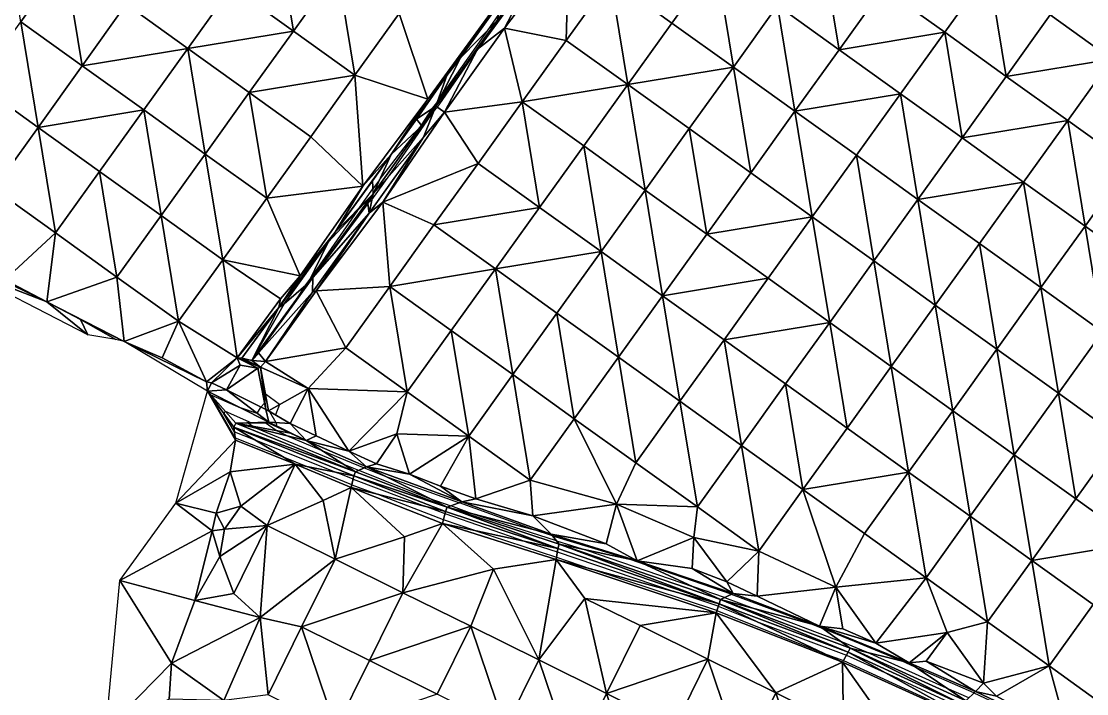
# Model space of a CAD drawing. Extents: x 452550 to 453808, y 451368 to 453069.
# Drawn here: x 452937.3 to 453078.1, y 452437.3 to 452526.1 of the extents above; entities that cross this region are included whole.
import ezdxf

# ---------------------------------------------------------------- set-up
doc = ezdxf.new("R2010")
doc.units = 0
doc.header["$LTSCALE"] = 0.35
doc.header["$MEASUREMENT"] = 0
doc.linetypes.add('DASHED', pattern=[5442.857143, 3628.571429, -1814.285714])
doc.layers.add('Default', color=42, linetype='Continuous', lineweight=25)
doc.layers.add('FPS_Contours-Minor', color=40, linetype='DASHED', lineweight=25)

msp = doc.modelspace()

# ---------------------------------------------------------------- linework, layer by layer
at = {"layer": 'Default', "color": 8, "linetype": 'Continuous', "lineweight": 25}
for points in [[(452943.08, 452534.19, 14.15), (452937.25, 452526.07, 14.18), (452934.95, 452540.02, 14.21)], [(452973.28, 452524.84, 14.12), (452965.16, 452530.67, 14.14), (452970.98, 452538.79, 14.18)], [(452979.11, 452532.96, 14.17), (452973.28, 452524.84, 14.12), (452970.98, 452538.79, 14.18)], [(453004.94, 452532.47, 13.99), (453009.64, 452536.46, 14.15), (453001.14, 452525.23, 14.14)], [(453009.64, 452536.46, 14.15), (453009.32, 452523.61, 14.16), (453001.14, 452525.23, 14.14)], [(453009.64, 452536.46, 14.15), (453015.15, 452531.73, 14.15), (453009.32, 452523.61, 14.16)], [(453045.35, 452522.37, 14.16), (453037.23, 452528.2, 14.11), (453043.05, 452536.33, 14.07)], [(453051.18, 452530.5, 14.12), (453045.35, 452522.37, 14.16), (453043.05, 452536.33, 14.07)], [(452945.37, 452520.24, 14.2), (452937.25, 452526.07, 14.18), (452943.08, 452534.19, 14.15)], [(452951.2, 452528.37, 14.14), (452945.37, 452520.24, 14.2), (452943.08, 452534.19, 14.15)], [(452981.41, 452519.01, 14.08), (452973.28, 452524.84, 14.12), (452979.11, 452532.96, 14.17)], [(452987.24, 452527.14, 14.13), (452981.41, 452519.01, 14.08), (452979.11, 452532.96, 14.17)], [(453023.27, 452525.9, 14.13), (453015.15, 452531.73, 14.15), (453029.1, 452534.03, 14.11)], [(453031.4, 452520.08, 14.13), (453023.27, 452525.9, 14.13), (453029.1, 452534.03, 14.11)], [(453037.23, 452528.2, 14.11), (453031.4, 452520.08, 14.13), (453029.1, 452534.03, 14.11)], [(453001.14, 452525.23, 14.14), (452997.58, 452522.45, 13.99), (453004.94, 452532.47, 13.99)], [(452997.58, 452522.45, 13.99), (453000.15, 452526.18, 13.94), (453004.94, 452532.47, 13.99)], [(453017.44, 452517.78, 14.16), (453009.32, 452523.61, 14.16), (453015.15, 452531.73, 14.15)], [(453023.27, 452525.9, 14.13), (453017.44, 452517.78, 14.16), (453015.15, 452531.73, 14.15)], [(453059.31, 452524.67, 14.07), (453051.18, 452530.5, 14.12), (453065.13, 452532.8, 14.05)], [(453067.43, 452518.85, 14.06), (453059.31, 452524.67, 14.07), (453065.13, 452532.8, 14.05)], [(453073.26, 452526.97, 14.03), (453067.43, 452518.85, 14.06), (453065.13, 452532.8, 14.05)], [(452959.33, 452522.54, 14.18), (452951.2, 452528.37, 14.14), (452965.16, 452530.67, 14.14)], [(452973.28, 452524.84, 14.12), (452959.33, 452522.54, 14.18), (452965.16, 452530.67, 14.14)], [(453059.31, 452524.67, 14.07), (453045.35, 452522.37, 14.16), (453051.18, 452530.5, 14.12)], [(453001.02, 452529.33, 14.16), (452995.36, 452521.31, 14.16), (452993.56, 452518.95, 14.24)], [(452999.33, 452527.2, 14.16), (453001.02, 452529.33, 14.16), (452993.56, 452518.95, 14.24)], [(453001.02, 452529.33, 14.16), (453000.15, 452526.18, 13.94), (452995.36, 452521.31, 14.16)], [(453081.39, 452521.14, 13.99), (453073.26, 452526.97, 14.03), (453087.21, 452529.27, 14.01)], [(452959.33, 452522.54, 14.18), (452945.37, 452520.24, 14.2), (452951.2, 452528.37, 14.14)], [(453039.52, 452514.25, 14.19), (453031.4, 452520.08, 14.13), (453037.23, 452528.2, 14.11)], [(453045.35, 452522.37, 14.16), (453039.52, 452514.25, 14.19), (453037.23, 452528.2, 14.11)], [(452939.55, 452512.11, 14.22), (452931.42, 452517.94, 14.18), (452937.25, 452526.07, 14.18)], [(452945.37, 452520.24, 14.2), (452939.55, 452512.11, 14.22), (452937.25, 452526.07, 14.18)], [(452981.41, 452519.01, 14.08), (452987.24, 452527.14, 14.13), (452991.02, 452515.85, 14.19)], [(452991.02, 452515.85, 14.19), (452987.24, 452527.14, 14.13), (452999.33, 452527.2, 14.16)], [(452993.56, 452518.95, 14.24), (452991.02, 452515.85, 14.19), (452999.33, 452527.2, 14.16)], [(452995.36, 452521.31, 14.16), (453000.15, 452526.18, 13.94), (452992.11, 452514.92, 13.96)], [(453000.15, 452526.18, 13.94), (452997.58, 452522.45, 13.99), (452992.11, 452514.92, 13.96)], [(453081.39, 452521.14, 13.99), (453067.43, 452518.85, 14.06), (453073.26, 452526.97, 14.03)], [(452967.45, 452516.71, 14.14), (452959.33, 452522.54, 14.18), (452973.28, 452524.84, 14.12)], [(452981.41, 452519.01, 14.08), (452967.45, 452516.71, 14.14), (452973.28, 452524.84, 14.12)], [(452997.58, 452522.45, 13.99), (453001.14, 452525.23, 14.14), (452993.23, 452514.1, 14.19)], [(453001.14, 452525.23, 14.14), (453003.49, 452515.48, 14.18), (452993.23, 452514.1, 14.19)], [(453009.32, 452523.61, 14.16), (453003.49, 452515.48, 14.18), (453001.14, 452525.23, 14.14)], [(453031.4, 452520.08, 14.13), (453017.44, 452517.78, 14.16), (453023.27, 452525.9, 14.13)], [(453053.48, 452516.55, 14.11), (453045.35, 452522.37, 14.16), (453059.31, 452524.67, 14.07)], [(453061.6, 452510.72, 14.1), (453053.48, 452516.55, 14.11), (453059.31, 452524.67, 14.07)], [(453067.43, 452518.85, 14.06), (453061.6, 452510.72, 14.1), (453059.31, 452524.67, 14.07)], [(453017.44, 452517.78, 14.16), (453003.49, 452515.48, 14.18), (453009.32, 452523.61, 14.16)], [(452953.5, 452514.41, 14.22), (452945.37, 452520.24, 14.2), (452959.33, 452522.54, 14.18)], [(452961.63, 452508.58, 14.18), (452953.5, 452514.41, 14.22), (452959.33, 452522.54, 14.18)], [(452967.45, 452516.71, 14.14), (452961.63, 452508.58, 14.18), (452959.33, 452522.54, 14.18)], [(452997.58, 452522.45, 13.99), (452993.23, 452514.1, 14.19), (452992.11, 452514.92, 13.96)], [(453053.48, 452516.55, 14.11), (453039.52, 452514.25, 14.19), (453045.35, 452522.37, 14.16)], [(452992.11, 452514.92, 13.96), (452993.56, 452518.95, 14.24), (452995.36, 452521.31, 14.16)], [(453075.56, 452513.02, 14.02), (453067.43, 452518.85, 14.06), (453081.39, 452521.14, 13.99)], [(453083.68, 452507.19, 14.07), (453075.56, 452513.02, 14.02), (453081.39, 452521.14, 13.99)], [(452953.5, 452514.41, 14.22), (452939.55, 452512.11, 14.22), (452945.37, 452520.24, 14.2)], [(452975.58, 452510.88, 14.12), (452967.45, 452516.71, 14.14), (452981.41, 452519.01, 14.08)], [(452982.45, 452504.35, 14.19), (452975.58, 452510.88, 14.12), (452981.41, 452519.01, 14.08)], [(452982.45, 452504.35, 14.19), (452981.41, 452519.01, 14.08), (452991.02, 452515.85, 14.19)], [(452993.56, 452518.95, 14.24), (452989.54, 452513.18, 14.14), (452986.19, 452508.51, 14.19)], [(452991.02, 452515.85, 14.19), (452993.56, 452518.95, 14.24), (452986.19, 452508.51, 14.19)], [(452993.56, 452518.95, 14.24), (452992.11, 452514.92, 13.96), (452989.54, 452513.18, 14.14)], [(453025.57, 452511.95, 14.15), (453017.44, 452517.78, 14.16), (453031.4, 452520.08, 14.13)], [(453033.7, 452506.12, 14.19), (453025.57, 452511.95, 14.15), (453031.4, 452520.08, 14.13)], [(453039.52, 452514.25, 14.19), (453033.7, 452506.12, 14.19), (453031.4, 452520.08, 14.13)], [(452939.55, 452512.11, 14.22), (452933.72, 452503.99, 14.23), (452931.42, 452517.94, 14.18)], [(453011.62, 452509.65, 14.17), (453003.49, 452515.48, 14.18), (453017.44, 452517.78, 14.16)], [(453019.74, 452503.82, 14.18), (453011.62, 452509.65, 14.17), (453017.44, 452517.78, 14.16)], [(453025.57, 452511.95, 14.15), (453019.74, 452503.82, 14.18), (453017.44, 452517.78, 14.16)], [(453075.56, 452513.02, 14.02), (453061.6, 452510.72, 14.1), (453067.43, 452518.85, 14.06)], [(452969.75, 452502.76, 14.17), (452961.63, 452508.58, 14.18), (452967.45, 452516.71, 14.14)], [(452975.58, 452510.88, 14.12), (452969.75, 452502.76, 14.17), (452967.45, 452516.71, 14.14)], [(453047.65, 452508.42, 14.13), (453039.52, 452514.25, 14.19), (453053.48, 452516.55, 14.11)], [(453055.78, 452502.59, 14.12), (453047.65, 452508.42, 14.13), (453053.48, 452516.55, 14.11)], [(453061.6, 452510.72, 14.1), (453055.78, 452502.59, 14.12), (453053.48, 452516.55, 14.11)], [(452986.19, 452508.51, 14.19), (452982.45, 452504.35, 14.19), (452991.02, 452515.85, 14.19)], [(452990.23, 452512.32, 13.99), (452992.11, 452514.92, 13.96), (452983.81, 452503.34, 13.89)], [(452992.11, 452514.92, 13.96), (452990.46, 452510.83, 14.21), (452983.81, 452503.34, 13.89)], [(452989.54, 452513.18, 14.14), (452992.11, 452514.92, 13.96), (452990.23, 452512.32, 13.99)], [(452992.11, 452514.92, 13.96), (452993.23, 452514.1, 14.19), (452990.46, 452510.83, 14.21)], [(453003.49, 452515.48, 14.18), (452997.66, 452507.35, 14.2), (452993.23, 452514.1, 14.19)], [(453005.79, 452501.53, 14.18), (452997.66, 452507.35, 14.2), (453003.49, 452515.48, 14.18)], [(453011.62, 452509.65, 14.17), (453005.79, 452501.53, 14.18), (453003.49, 452515.48, 14.18)], [(452947.67, 452506.29, 14.21), (452939.55, 452512.11, 14.22), (452953.5, 452514.41, 14.22)], [(452955.8, 452500.46, 14.17), (452947.67, 452506.29, 14.21), (452953.5, 452514.41, 14.22)], [(452961.63, 452508.58, 14.18), (452955.8, 452500.46, 14.17), (452953.5, 452514.41, 14.22)], [(452993.23, 452514.1, 14.19), (452997.66, 452507.35, 14.2), (452985.07, 452502.24, 14.2)], [(452990.46, 452510.83, 14.21), (452993.23, 452514.1, 14.19), (452985.07, 452502.24, 14.2)], [(453041.82, 452500.29, 14.15), (453033.7, 452506.12, 14.19), (453039.52, 452514.25, 14.19)], [(453047.65, 452508.42, 14.13), (453041.82, 452500.29, 14.15), (453039.52, 452514.25, 14.19)], [(452941.84, 452498.16, 14.2), (452933.72, 452503.99, 14.23), (452939.55, 452512.11, 14.22)], [(452947.67, 452506.29, 14.21), (452941.84, 452498.16, 14.2), (452939.55, 452512.11, 14.22)], [(452983.81, 452503.34, 13.89), (452986.19, 452508.51, 14.19), (452990.23, 452512.32, 13.99)], [(452986.19, 452508.51, 14.19), (452989.54, 452513.18, 14.14), (452990.23, 452512.32, 13.99)], [(453027.87, 452498, 14.2), (453019.74, 452503.82, 14.18), (453025.57, 452511.95, 14.15)], [(453033.7, 452506.12, 14.19), (453027.87, 452498, 14.2), (453025.57, 452511.95, 14.15)], [(453069.73, 452504.89, 14.07), (453061.6, 452510.72, 14.1), (453075.56, 452513.02, 14.02)], [(453077.86, 452499.06, 14.11), (453069.73, 452504.89, 14.07), (453075.56, 452513.02, 14.02)], [(453083.68, 452507.19, 14.07), (453077.86, 452499.06, 14.11), (453075.56, 452513.02, 14.02)], [(452969.75, 452502.76, 14.17), (452975.58, 452510.88, 14.12), (452982.45, 452504.35, 14.19)], [(452983.28, 452500.77, 14.23), (452983.81, 452503.34, 13.89), (452990.46, 452510.83, 14.21)], [(452985.07, 452502.24, 14.2), (452983.28, 452500.77, 14.23), (452990.46, 452510.83, 14.21)], [(453069.73, 452504.89, 14.07), (453055.78, 452502.59, 14.12), (453061.6, 452510.72, 14.1)], [(453013.91, 452495.7, 14.15), (453005.79, 452501.53, 14.18), (453011.62, 452509.65, 14.17)], [(453019.74, 452503.82, 14.18), (453013.91, 452495.7, 14.15), (453011.62, 452509.65, 14.17)], [(452963.93, 452494.63, 14.19), (452955.8, 452500.46, 14.17), (452961.63, 452508.58, 14.18)], [(452969.75, 452502.76, 14.17), (452963.93, 452494.63, 14.19), (452961.63, 452508.58, 14.18)], [(452986.19, 452508.51, 14.19), (452983.71, 452505.06, 14.17), (452978.8, 452498.28, 14.2)], [(452982.45, 452504.35, 14.19), (452986.19, 452508.51, 14.19), (452978.8, 452498.28, 14.2)], [(452983.81, 452503.34, 13.89), (452983.71, 452505.06, 14.17), (452986.19, 452508.51, 14.19)], [(453049.95, 452494.47, 14.13), (453041.82, 452500.29, 14.15), (453047.65, 452508.42, 14.13)], [(453055.78, 452502.59, 14.12), (453049.95, 452494.47, 14.13), (453047.65, 452508.42, 14.13)], [(452949.97, 452492.33, 14.19), (452941.84, 452498.16, 14.2), (452947.67, 452506.29, 14.21)], [(452955.8, 452500.46, 14.17), (452949.97, 452492.33, 14.19), (452947.67, 452506.29, 14.21)], [(452997.66, 452507.35, 14.2), (452991.83, 452499.23, 14.19), (452985.07, 452502.24, 14.2)], [(453005.79, 452501.53, 14.18), (452991.83, 452499.23, 14.19), (452997.66, 452507.35, 14.2)], [(453085.98, 452493.24, 14.1), (453077.86, 452499.06, 14.11), (453083.68, 452507.19, 14.07)], [(452983.71, 452505.06, 14.17), (452983.81, 452503.34, 13.89), (452978.8, 452498.28, 14.2)], [(453041.82, 452500.29, 14.15), (453027.87, 452498, 14.2), (453033.7, 452506.12, 14.19)], [(453063.9, 452496.76, 14.08), (453055.78, 452502.59, 14.12), (453069.73, 452504.89, 14.07)], [(453072.03, 452490.94, 14.09), (453063.9, 452496.76, 14.08), (453069.73, 452504.89, 14.07)], [(453077.86, 452499.06, 14.11), (453072.03, 452490.94, 14.09), (453069.73, 452504.89, 14.07)], [(452933.72, 452503.99, 14.23), (452941.84, 452498.16, 14.2), (452935.17, 452491.97, 14.29)], [(452974.16, 452492.5, 14.16), (452969.75, 452502.76, 14.17), (452982.45, 452504.35, 14.19)], [(452978.8, 452498.28, 14.2), (452974.16, 452492.5, 14.16), (452982.45, 452504.35, 14.19)], [(453022.04, 452489.87, 14.18), (453013.91, 452495.7, 14.15), (453019.74, 452503.82, 14.18)], [(453027.87, 452498, 14.2), (453022.04, 452489.87, 14.18), (453019.74, 452503.82, 14.18)], [(452963.93, 452494.63, 14.19), (452969.75, 452502.76, 14.17), (452974.16, 452492.5, 14.16)], [(452983.81, 452503.34, 13.89), (452975.84, 452492.26, 14.01), (452975.22, 452491.53, 13.97)], [(452977.88, 452496.93, 14.2), (452983.81, 452503.34, 13.89), (452975.22, 452491.53, 13.97)], [(452983.81, 452503.34, 13.89), (452983.09, 452502.07, 14.01), (452975.84, 452492.26, 14.01)], [(452983.09, 452502.07, 14.01), (452983.28, 452500.77, 14.23), (452975.84, 452492.26, 14.01)], [(452983.28, 452500.77, 14.23), (452985.07, 452502.24, 14.2), (452976.3, 452490.51, 14.18)], [(452985.07, 452502.24, 14.2), (452986.01, 452491.1, 14.15), (452976.3, 452490.51, 14.18)], [(452977.88, 452496.93, 14.2), (452978.8, 452498.28, 14.2), (452983.81, 452503.34, 13.89)], [(452983.28, 452500.77, 14.23), (452983.09, 452502.07, 14.01), (452983.81, 452503.34, 13.89)], [(452985.07, 452502.24, 14.2), (452991.83, 452499.23, 14.19), (452986.01, 452491.1, 14.15)], [(453058.07, 452488.64, 14.1), (453049.95, 452494.47, 14.13), (453055.78, 452502.59, 14.12)], [(453063.9, 452496.76, 14.08), (453058.07, 452488.64, 14.1), (453055.78, 452502.59, 14.12)], [(452975.78, 452490.32, 14.24), (452975.84, 452492.26, 14.01), (452983.28, 452500.77, 14.23)], [(452976.3, 452490.51, 14.18), (452975.78, 452490.32, 14.24), (452983.28, 452500.77, 14.23)], [(452999.96, 452493.4, 14.19), (452991.83, 452499.23, 14.19), (453005.79, 452501.53, 14.18)], [(453013.91, 452495.7, 14.15), (452999.96, 452493.4, 14.19), (453005.79, 452501.53, 14.18)], [(452958.1, 452486.5, 14.22), (452949.97, 452492.33, 14.19), (452955.8, 452500.46, 14.17)], [(452963.93, 452494.63, 14.19), (452958.1, 452486.5, 14.22), (452955.8, 452500.46, 14.17)], [(452999.96, 452493.4, 14.19), (452986.01, 452491.1, 14.15), (452991.83, 452499.23, 14.19)], [(453035.99, 452492.17, 14.16), (453027.87, 452498, 14.2), (453041.82, 452500.29, 14.15)], [(453044.12, 452486.34, 14.13), (453035.99, 452492.17, 14.16), (453041.82, 452500.29, 14.15)], [(453049.95, 452494.47, 14.13), (453044.12, 452486.34, 14.13), (453041.82, 452500.29, 14.15)], [(452941.84, 452498.16, 14.2), (452940.72, 452489.04, 14.32), (452935.17, 452491.97, 14.29)], [(452941.84, 452498.16, 14.2), (452949.97, 452492.33, 14.19), (452940.72, 452489.04, 14.32)], [(452974.16, 452492.5, 14.16), (452978.8, 452498.28, 14.2), (452971.33, 452488.31, 14.22)], [(452978.8, 452498.28, 14.2), (452977.88, 452496.93, 14.2), (452971.33, 452488.31, 14.22)], [(453035.99, 452492.17, 14.16), (453022.04, 452489.87, 14.18), (453027.87, 452498, 14.2)], [(453080.15, 452485.11, 14.12), (453072.03, 452490.94, 14.09), (453077.86, 452499.06, 14.11)], [(453085.98, 452493.24, 14.1), (453080.15, 452485.11, 14.12), (453077.86, 452499.06, 14.11)], [(452977.88, 452496.93, 14.2), (452972.05, 452488.8, 14.18), (452971.33, 452488.31, 14.22)], [(452977.88, 452496.93, 14.2), (452975.22, 452491.53, 13.97), (452972.05, 452488.8, 14.18)], [(453066.2, 452482.81, 14.1), (453058.07, 452488.64, 14.1), (453063.9, 452496.76, 14.08)], [(453072.03, 452490.94, 14.09), (453066.2, 452482.81, 14.1), (453063.9, 452496.76, 14.08)], [(453008.09, 452487.57, 14.13), (452999.96, 452493.4, 14.19), (453013.91, 452495.7, 14.15)], [(453016.21, 452481.74, 14.12), (453008.09, 452487.57, 14.13), (453013.91, 452495.7, 14.15)], [(453022.04, 452489.87, 14.18), (453016.21, 452481.74, 14.12), (453013.91, 452495.7, 14.15)], [(452928.49, 452493.77, 14.12), (452930.39, 452494.03, 14.29), (452940.72, 452489.04, 14.32)], [(452940.72, 452489.04, 14.32), (452946.12, 452484.7, 14.37), (452928.49, 452493.77, 14.12)], [(452935.17, 452491.97, 14.29), (452940.72, 452489.04, 14.32), (452930.39, 452494.03, 14.29)], [(452958.1, 452486.5, 14.22), (452963.93, 452494.63, 14.19), (452965.86, 452481.64, 14.25)], [(452963.93, 452494.63, 14.19), (452974.16, 452492.5, 14.16), (452971.59, 452489.44, 14.19)], [(452965.86, 452481.64, 14.25), (452963.93, 452494.63, 14.19), (452971.59, 452489.44, 14.19)], [(453052.25, 452480.51, 14.12), (453044.12, 452486.34, 14.13), (453049.95, 452494.47, 14.13)], [(453058.07, 452488.64, 14.1), (453052.25, 452480.51, 14.12), (453049.95, 452494.47, 14.13)], [(452949.97, 452492.33, 14.19), (452950.92, 452483.84, 14.26), (452940.72, 452489.04, 14.32)], [(452949.97, 452492.33, 14.19), (452958.1, 452486.5, 14.22), (452950.92, 452483.84, 14.26)], [(452968.66, 452482.33, 14.11), (452975.22, 452491.53, 13.97), (452975.84, 452492.26, 14.01)], [(452975.78, 452490.32, 14.24), (452968.66, 452482.33, 14.11), (452975.84, 452492.26, 14.01)], [(452971.33, 452488.31, 14.22), (452971.59, 452489.44, 14.19), (452974.16, 452492.5, 14.16)], [(452994.13, 452485.27, 14.19), (452986.01, 452491.1, 14.15), (452999.96, 452493.4, 14.19)], [(453002.26, 452479.45, 14.16), (452994.13, 452485.27, 14.19), (452999.96, 452493.4, 14.19)], [(453008.09, 452487.57, 14.13), (453002.26, 452479.45, 14.16), (452999.96, 452493.4, 14.19)], [(453030.17, 452484.04, 14.12), (453022.04, 452489.87, 14.18), (453035.99, 452492.17, 14.16)], [(453044.12, 452486.34, 14.13), (453030.17, 452484.04, 14.12), (453035.99, 452492.17, 14.16)], [(452975.22, 452491.53, 13.97), (452968.66, 452482.33, 14.11), (452967.79, 452481.3, 14.1)], [(452972.05, 452488.8, 14.18), (452975.22, 452491.53, 13.97), (452967.79, 452481.3, 14.1)], [(452986.01, 452491.1, 14.15), (452980.18, 452482.97, 14.16), (452976.3, 452490.51, 14.18)], [(452988.3, 452477.15, 14.17), (452980.18, 452482.97, 14.16), (452986.01, 452491.1, 14.15)], [(452994.13, 452485.27, 14.19), (452988.3, 452477.15, 14.17), (452986.01, 452491.1, 14.15)], [(453074.33, 452476.98, 14.12), (453066.2, 452482.81, 14.1), (453072.03, 452490.94, 14.09)], [(453080.15, 452485.11, 14.12), (453074.33, 452476.98, 14.12), (453072.03, 452490.94, 14.09)], [(452971.33, 452488.31, 14.22), (452965.86, 452481.64, 14.25), (452971.59, 452489.44, 14.19)], [(452975.78, 452490.32, 14.24), (452969.6, 452481.18, 14.17), (452968.66, 452482.33, 14.11)], [(452975.78, 452490.32, 14.24), (452976.3, 452490.51, 14.18), (452969.6, 452481.18, 14.17)], [(452976.3, 452490.51, 14.18), (452980.18, 452482.97, 14.16), (452969.6, 452481.18, 14.17)], [(453024.34, 452475.92, 14.11), (453016.21, 452481.74, 14.12), (453022.04, 452489.87, 14.18)], [(453030.17, 452484.04, 14.12), (453024.34, 452475.92, 14.11), (453022.04, 452489.87, 14.18)], [(452946.12, 452484.7, 14.37), (452940.72, 452489.04, 14.32), (452945.17, 452486.72, 14.32)], [(452950.92, 452483.84, 14.26), (452945.17, 452486.72, 14.32), (452940.72, 452489.04, 14.32)], [(452966.45, 452481.61, 14.28), (452965.86, 452481.64, 14.25), (452971.33, 452488.31, 14.22)], [(452967.79, 452481.3, 14.1), (452966.45, 452481.61, 14.28), (452971.33, 452488.31, 14.22)], [(452967.79, 452481.3, 14.1), (452971.33, 452488.31, 14.22), (452972.05, 452488.8, 14.18)], [(453060.37, 452474.68, 14.16), (453052.25, 452480.51, 14.12), (453058.07, 452488.64, 14.1)], [(453066.2, 452482.81, 14.1), (453060.37, 452474.68, 14.16), (453058.07, 452488.64, 14.1)], [(452946.12, 452484.7, 14.37), (452945.17, 452486.72, 14.32), (452949.81, 452484.08, 14.31)], [(452950.92, 452483.84, 14.26), (452949.81, 452484.08, 14.31), (452945.17, 452486.72, 14.32)], [(453010.38, 452473.62, 14.09), (453002.26, 452479.45, 14.16), (453008.09, 452487.57, 14.13)], [(453016.21, 452481.74, 14.12), (453010.38, 452473.62, 14.09), (453008.09, 452487.57, 14.13)], [(452950.92, 452483.84, 14.26), (452958.1, 452486.5, 14.22), (452955.94, 452481.66, 14.3)], [(452958.1, 452486.5, 14.22), (452961.81, 452478.49, 14.3), (452955.94, 452481.66, 14.3)], [(452958.1, 452486.5, 14.22), (452965.86, 452481.64, 14.25), (452961.81, 452478.49, 14.3)], [(452996.43, 452471.32, 14.16), (452988.3, 452477.15, 14.17), (452994.13, 452485.27, 14.19)], [(453002.26, 452479.45, 14.16), (452996.43, 452471.32, 14.16), (452994.13, 452485.27, 14.19)], [(453038.29, 452478.21, 14.13), (453030.17, 452484.04, 14.12), (453044.12, 452486.34, 14.13)], [(453046.42, 452472.39, 14.13), (453038.29, 452478.21, 14.13), (453044.12, 452486.34, 14.13)], [(453052.25, 452480.51, 14.12), (453046.42, 452472.39, 14.13), (453044.12, 452486.34, 14.13)], [(453082.45, 452471.15, 14.08), (453074.33, 452476.98, 14.12), (453080.15, 452485.11, 14.12)], [(452961.81, 452478.49, 14.3), (452961.92, 452477.26, 14.11), (452950.92, 452483.84, 14.26)], [(452955.94, 452481.66, 14.3), (452961.81, 452478.49, 14.3), (452950.92, 452483.84, 14.26)], [(453032.46, 452470.09, 14.12), (453024.34, 452475.92, 14.11), (453030.17, 452484.04, 14.12)], [(453038.29, 452478.21, 14.13), (453032.46, 452470.09, 14.12), (453030.17, 452484.04, 14.12)], [(452969.6, 452481.18, 14.17), (452967.79, 452481.3, 14.1), (452968.66, 452482.33, 14.11)], [(452975.24, 452477.62, 14.24), (452969.6, 452481.18, 14.17), (452980.18, 452482.97, 14.16)], [(452975.24, 452477.62, 14.24), (452980.18, 452482.97, 14.16), (452988.3, 452477.15, 14.17)], [(453068.5, 452468.86, 14.13), (453060.37, 452474.68, 14.16), (453066.2, 452482.81, 14.1)], [(453074.33, 452476.98, 14.12), (453068.5, 452468.86, 14.13), (453066.2, 452482.81, 14.1)], [(452961.81, 452478.49, 14.3), (452965.86, 452481.64, 14.25), (452962.46, 452478.35, 14.21)], [(452965.86, 452481.64, 14.25), (452966.22, 452480.68, 14.27), (452962.46, 452478.35, 14.21)], [(452968.58, 452480.31, 14.2), (452966.22, 452480.68, 14.27), (452965.86, 452481.64, 14.25)], [(452968.91, 452480.42, 14.14), (452968.58, 452480.31, 14.2), (452965.86, 452481.64, 14.25)], [(452966.45, 452481.61, 14.28), (452968.91, 452480.42, 14.14), (452965.86, 452481.64, 14.25)], [(452966.45, 452481.61, 14.28), (452967.79, 452481.3, 14.1), (452968.91, 452480.42, 14.14)], [(452967.79, 452481.3, 14.1), (452969.6, 452481.18, 14.17), (452968.91, 452480.42, 14.14)], [(452975.24, 452477.62, 14.24), (452968.91, 452480.42, 14.14), (452969.6, 452481.18, 14.17)], [(453018.51, 452467.79, 14.17), (453010.38, 452473.62, 14.09), (453016.21, 452481.74, 14.12)], [(453024.34, 452475.92, 14.11), (453018.51, 452467.79, 14.17), (453016.21, 452481.74, 14.12)], [(452966.22, 452480.68, 14.27), (452964.45, 452477.43, 14.26), (452962.46, 452478.35, 14.21)], [(452964.45, 452477.43, 14.26), (452966.22, 452480.68, 14.27), (452968.58, 452480.31, 14.2)], [(452969.63, 452474.83, 13.96), (452964.45, 452477.43, 14.26), (452968.58, 452480.31, 14.2)], [(452968.91, 452480.42, 14.14), (452969.63, 452474.83, 13.96), (452968.58, 452480.31, 14.2)], [(452969.63, 452474.83, 13.96), (452968.91, 452480.42, 14.14), (452969.98, 452474.68, 13.91)], [(452975.24, 452477.62, 14.24), (452969.98, 452474.68, 13.91), (452968.91, 452480.42, 14.14)], [(453054.55, 452466.56, 14.16), (453046.42, 452472.39, 14.13), (453052.25, 452480.51, 14.12)], [(453060.37, 452474.68, 14.16), (453054.55, 452466.56, 14.16), (453052.25, 452480.51, 14.12)], [(452961.92, 452477.26, 14.11), (452961.81, 452478.49, 14.3), (452962.46, 452478.35, 14.21)], [(452964.45, 452477.43, 14.26), (452961.92, 452477.26, 14.11), (452962.46, 452478.35, 14.21)], [(453004.56, 452465.49, 14.18), (452996.43, 452471.32, 14.16), (453002.26, 452479.45, 14.16)], [(453010.38, 452473.62, 14.09), (453004.56, 452465.49, 14.18), (453002.26, 452479.45, 14.16)], [(453040.59, 452464.26, 14.16), (453032.46, 452470.09, 14.12), (453038.29, 452478.21, 14.13)], [(453046.42, 452472.39, 14.13), (453040.59, 452464.26, 14.16), (453038.29, 452478.21, 14.13)], [(452961.92, 452477.26, 14.11), (452965.63, 452470.77, 14.22), (452957.74, 452462.46, 14.22)], [(452961.92, 452477.26, 14.11), (452964.45, 452477.43, 14.26), (452970.01, 452473.15, 13.9)], [(452965.63, 452470.77, 14.22), (452961.92, 452477.26, 14.11), (452965.42, 452472.48, 13.13)], [(452961.92, 452477.26, 14.11), (452965.65, 452473.03, 13.13), (452965.42, 452472.48, 13.13)], [(452965.65, 452473.03, 13.13), (452961.92, 452477.26, 14.11), (452970.01, 452473.15, 13.9)], [(452964.45, 452477.43, 14.26), (452969.63, 452474.83, 13.96), (452970.01, 452473.15, 13.9)], [(452975.24, 452477.62, 14.24), (452972.84, 452472.98, 14.19), (452969.98, 452474.68, 13.91)], [(452975.24, 452477.62, 14.24), (452976.29, 452471.37, 14.42), (452972.84, 452472.98, 14.19)], [(452975.24, 452477.62, 14.24), (452980.61, 452469.34, 14.34), (452976.29, 452471.37, 14.42)], [(452975.24, 452477.62, 14.24), (452988.3, 452477.15, 14.17), (452980.61, 452469.34, 14.34)], [(452986.94, 452471.61, 14.23), (452980.61, 452469.34, 14.34), (452988.3, 452477.15, 14.17)], [(452986.94, 452471.61, 14.23), (452988.3, 452477.15, 14.17), (452996.43, 452471.32, 14.16)], [(453076.63, 452463.03, 14.08), (453068.5, 452468.86, 14.13), (453074.33, 452476.98, 14.12)], [(453082.45, 452471.15, 14.08), (453076.63, 452463.03, 14.08), (453074.33, 452476.98, 14.12)], [(453026.64, 452461.96, 14.16), (453018.51, 452467.79, 14.17), (453024.34, 452475.92, 14.11)], [(453032.46, 452470.09, 14.12), (453026.64, 452461.96, 14.16), (453024.34, 452475.92, 14.11)], [(452972.84, 452472.98, 14.19), (452970.01, 452473.15, 13.9), (452969.63, 452474.83, 13.96)], [(452969.98, 452474.68, 13.91), (452972.84, 452472.98, 14.19), (452969.63, 452474.83, 13.96)], [(453062.67, 452460.73, 14.12), (453054.55, 452466.56, 14.16), (453060.37, 452474.68, 14.16)], [(453068.5, 452468.86, 14.13), (453062.67, 452460.73, 14.12), (453060.37, 452474.68, 14.16)], [(452965.42, 452472.48, 13.13), (452965.65, 452473.03, 13.13), (452981.47, 452466.61, 13.23)], [(452965.42, 452472.48, 13.13), (452981.47, 452466.61, 13.23), (452981.25, 452466.06, 13.23)], [(452973.51, 452467.59, 14.21), (452965.42, 452472.48, 13.13), (452981.25, 452466.06, 13.23)], [(452973.51, 452467.59, 14.21), (452965.63, 452470.77, 14.22), (452965.42, 452472.48, 13.13)], [(452970.01, 452473.15, 13.9), (452969.95, 452473.06, 14.09), (452965.65, 452473.03, 13.13)], [(452965.65, 452473.03, 13.13), (452969.95, 452473.06, 14.09), (452972.9, 452471.69, 14.31)], [(452965.65, 452473.03, 13.13), (452974.97, 452470.74, 14.34), (452981.47, 452466.61, 13.23)], [(452965.65, 452473.03, 13.13), (452972.9, 452471.69, 14.31), (452974.97, 452470.74, 14.34)], [(452970.01, 452473.15, 13.9), (452972.9, 452471.69, 14.31), (452969.95, 452473.06, 14.09)], [(452970.01, 452473.15, 13.9), (452972.84, 452472.98, 14.19), (452974.97, 452470.74, 14.34)], [(452972.9, 452471.69, 14.31), (452970.01, 452473.15, 13.9), (452974.97, 452470.74, 14.34)], [(452976.29, 452471.37, 14.42), (452974.97, 452470.74, 14.34), (452972.84, 452472.98, 14.19)], [(453015.97, 452462.34, 14.18), (453004.56, 452465.49, 14.18), (453010.38, 452473.62, 14.09)], [(453015.97, 452462.34, 14.18), (453010.38, 452473.62, 14.09), (453018.51, 452467.79, 14.17)], [(452974.97, 452470.74, 14.34), (452976.29, 452471.37, 14.42), (452980.61, 452469.34, 14.34)], [(452986.94, 452471.61, 14.23), (452984.26, 452467.64, 14.27), (452980.61, 452469.34, 14.34)], [(452986.94, 452471.61, 14.23), (452988.59, 452466.29, 14.24), (452984.26, 452467.64, 14.27)], [(452986.94, 452471.61, 14.23), (452996.43, 452471.32, 14.16), (452988.59, 452466.29, 14.24)], [(452996.43, 452471.32, 14.16), (452992.69, 452464.69, 14.17), (452988.59, 452466.29, 14.24)], [(452996.43, 452471.32, 14.16), (452997.36, 452463.04, 14.23), (452992.69, 452464.69, 14.17)], [(452996.43, 452471.32, 14.16), (453004.56, 452465.49, 14.18), (452997.36, 452463.04, 14.23)], [(453054.55, 452466.56, 14.16), (453040.59, 452464.26, 14.16), (453046.42, 452472.39, 14.13)], [(453084.75, 452457.2, 14.08), (453076.63, 452463.03, 14.08), (453082.45, 452471.15, 14.08)], [(452965.63, 452470.77, 14.22), (452964.91, 452466.61, 14.23), (452957.74, 452462.46, 14.22)], [(452965.63, 452470.77, 14.22), (452973.51, 452467.59, 14.21), (452964.91, 452466.61, 14.23)], [(452981.47, 452466.61, 13.23), (452974.97, 452470.74, 14.34), (452982.92, 452467.26, 14.2)], [(452974.97, 452470.74, 14.34), (452980.61, 452469.34, 14.34), (452982.92, 452467.26, 14.2)], [(453034.76, 452456.13, 14.18), (453026.64, 452461.96, 14.16), (453032.46, 452470.09, 14.12)], [(453040.59, 452464.26, 14.16), (453034.76, 452456.13, 14.18), (453032.46, 452470.09, 14.12)], [(452984.26, 452467.64, 14.27), (452982.92, 452467.26, 14.2), (452980.61, 452469.34, 14.34)], [(453070.8, 452454.9, 14.08), (453062.67, 452460.73, 14.12), (453068.5, 452468.86, 14.13)], [(453076.63, 452463.03, 14.08), (453070.8, 452454.9, 14.08), (453068.5, 452468.86, 14.13)], [(452973.51, 452467.59, 14.21), (452966.35, 452462.06, 14.29), (452964.91, 452466.61, 14.23)], [(452973.51, 452467.59, 14.21), (452969.83, 452459.49, 14.31), (452966.35, 452462.06, 14.29)], [(452977.2, 452462.81, 14.36), (452969.83, 452459.49, 14.31), (452973.51, 452467.59, 14.21)], [(452977.2, 452462.81, 14.36), (452973.51, 452467.59, 14.21), (452980.92, 452464.55, 14.23)], [(452973.51, 452467.59, 14.21), (452981.25, 452466.06, 13.23), (452980.92, 452464.55, 14.23)], [(452981.47, 452466.61, 13.23), (452982.92, 452467.26, 14.2), (452993.58, 452461.93, 13.3)], [(452982.92, 452467.26, 14.2), (452984.26, 452467.64, 14.27), (452988.59, 452466.29, 14.24)], [(452993.58, 452461.93, 13.3), (452982.92, 452467.26, 14.2), (452995.52, 452462.63, 14.13)], [(452982.92, 452467.26, 14.2), (452988.59, 452466.29, 14.24), (452995.52, 452462.63, 14.13)], [(453015.97, 452462.34, 14.18), (453018.51, 452467.79, 14.17), (453026.64, 452461.96, 14.16)], [(452964.91, 452466.61, 14.23), (452963.06, 452461.13, 14.27), (452957.74, 452462.46, 14.22)], [(452966.35, 452462.06, 14.29), (452963.06, 452461.13, 14.27), (452964.91, 452466.61, 14.23)], [(452980.92, 452464.55, 14.23), (452981.25, 452466.06, 13.23), (452993.38, 452461.36, 13.3)], [(452981.25, 452466.06, 13.23), (452981.47, 452466.61, 13.23), (452993.58, 452461.93, 13.3)], [(452981.25, 452466.06, 13.23), (452993.58, 452461.93, 13.3), (452993.38, 452461.36, 13.3)], [(452988.59, 452466.29, 14.24), (452992.69, 452464.69, 14.17), (452995.52, 452462.63, 14.13)], [(453004.56, 452465.49, 14.18), (453004.9, 452460.78, 14.15), (452997.36, 452463.04, 14.23)], [(453015.97, 452462.34, 14.18), (453004.9, 452460.78, 14.15), (453004.56, 452465.49, 14.18)], [(453048.72, 452458.43, 14.11), (453040.59, 452464.26, 14.16), (453054.55, 452466.56, 14.16)], [(453056.84, 452452.6, 14.11), (453048.72, 452458.43, 14.11), (453054.55, 452466.56, 14.16)], [(453062.67, 452460.73, 14.12), (453056.84, 452452.6, 14.11), (453054.55, 452466.56, 14.16)], [(452978.79, 452455.06, 14.31), (452977.2, 452462.81, 14.36), (452980.92, 452464.55, 14.23)], [(452987.97, 452457.99, 14.31), (452978.79, 452455.06, 14.31), (452980.92, 452464.55, 14.23)], [(452987.97, 452457.99, 14.31), (452980.92, 452464.55, 14.23), (452992.98, 452459.76, 14.31)], [(452980.92, 452464.55, 14.23), (452993.38, 452461.36, 13.3), (452992.98, 452459.76, 14.31)], [(452997.36, 452463.04, 14.23), (452995.52, 452462.63, 14.13), (452992.69, 452464.69, 14.17)], [(453044.92, 452451.35, 14.14), (453034.76, 452456.13, 14.18), (453040.59, 452464.26, 14.16)], [(453044.92, 452451.35, 14.14), (453040.59, 452464.26, 14.16), (453048.72, 452458.43, 14.11)], [(452978.79, 452455.06, 14.31), (452969.83, 452459.49, 14.31), (452977.2, 452462.81, 14.36)], [(452993.58, 452461.93, 13.3), (452995.52, 452462.63, 14.13), (453007.33, 452458.35, 14.14)], [(452995.52, 452462.63, 14.13), (452997.36, 452463.04, 14.23), (453004.9, 452460.78, 14.15)], [(452995.52, 452462.63, 14.13), (453004.9, 452460.78, 14.15), (453007.33, 452458.35, 14.14)], [(453084.75, 452457.2, 14.08), (453070.8, 452454.9, 14.08), (453076.63, 452463.03, 14.08)], [(452962.56, 452458.79, 14.25), (452950.36, 452452.22, 14.18), (452957.74, 452462.46, 14.22)], [(452963.06, 452461.13, 14.27), (452962.56, 452458.79, 14.25), (452957.74, 452462.46, 14.22)], [(452964.17, 452459.03, 14.3), (452963.06, 452461.13, 14.27), (452966.35, 452462.06, 14.29)], [(452969.83, 452459.49, 14.31), (452964.17, 452459.03, 14.3), (452966.35, 452462.06, 14.29)], [(453008.2, 452456.46, 13.19), (452992.98, 452459.76, 14.31), (452993.38, 452461.36, 13.3)], [(453008.2, 452456.46, 13.19), (452993.38, 452461.36, 13.3), (452993.58, 452461.93, 13.3)], [(453008.2, 452456.46, 13.19), (452993.58, 452461.93, 13.3), (453008.39, 452457.02, 13.19)], [(452993.58, 452461.93, 13.3), (453007.33, 452458.35, 14.14), (453008.39, 452457.02, 13.19)], [(453015.97, 452462.34, 14.18), (453014.58, 452457.1, 14.14), (453004.9, 452460.78, 14.15)], [(453015.97, 452462.34, 14.18), (453018.68, 452454.85, 14.08), (453014.58, 452457.1, 14.14)], [(453015.97, 452462.34, 14.18), (453026.64, 452461.96, 14.16), (453026.19, 452457.91, 14.2)], [(453015.97, 452462.34, 14.18), (453026.19, 452457.91, 14.2), (453018.68, 452454.85, 14.08)], [(453026.19, 452457.91, 14.2), (453026.64, 452461.96, 14.16), (453034.76, 452456.13, 14.18)], [(452962.56, 452458.79, 14.25), (452963.06, 452461.13, 14.27), (452964.17, 452459.03, 14.3)], [(453014.58, 452457.1, 14.14), (453007.33, 452458.35, 14.14), (453004.9, 452460.78, 14.15)], [(453064.97, 452446.78, 14.1), (453056.84, 452452.6, 14.11), (453062.67, 452460.73, 14.12)], [(453070.8, 452454.9, 14.08), (453064.97, 452446.78, 14.1), (453062.67, 452460.73, 14.12)], [(452960.27, 452449.58, 14.33), (452950.36, 452452.22, 14.18), (452962.56, 452458.79, 14.25)], [(452963.57, 452455.42, 14.21), (452960.27, 452449.58, 14.33), (452962.56, 452458.79, 14.25)], [(452963.57, 452455.42, 14.21), (452962.56, 452458.79, 14.25), (452964.17, 452459.03, 14.3)], [(452969.83, 452459.49, 14.31), (452965.39, 452450.53, 14.24), (452963.57, 452455.42, 14.21)], [(452969.83, 452459.49, 14.31), (452963.57, 452455.42, 14.21), (452964.17, 452459.03, 14.3)], [(452965.39, 452450.53, 14.24), (452969.83, 452459.49, 14.31), (452968.9, 452447.35, 14.26)], [(452969.83, 452459.49, 14.31), (452978.79, 452455.06, 14.31), (452968.9, 452447.35, 14.26)], [(452987.75, 452450.62, 14.28), (452987.97, 452457.99, 14.31), (452992.98, 452459.76, 14.31)], [(452999.71, 452453.74, 14.32), (452987.75, 452450.62, 14.28), (452992.98, 452459.76, 14.31)], [(452999.71, 452453.74, 14.32), (452992.98, 452459.76, 14.31), (453007.99, 452455.02, 14.22)], [(453008.2, 452456.46, 13.19), (453007.99, 452455.02, 14.22), (452992.98, 452459.76, 14.31)], [(453044.92, 452451.35, 14.14), (453048.72, 452458.43, 14.11), (453056.84, 452452.6, 14.11)], [(452987.75, 452450.62, 14.28), (452978.79, 452455.06, 14.31), (452987.97, 452457.99, 14.31)], [(453008.39, 452457.02, 13.19), (453007.33, 452458.35, 14.14), (453018.68, 452454.85, 14.08)], [(453007.33, 452458.35, 14.14), (453014.58, 452457.1, 14.14), (453018.68, 452454.85, 14.08)], [(453008.2, 452456.46, 13.19), (453008.39, 452457.02, 13.19), (453029.5, 452449.17, 13.22)], [(453008.39, 452457.02, 13.19), (453018.68, 452454.85, 14.08), (453029.7, 452449.73, 13.22)], [(453008.39, 452457.02, 13.19), (453029.7, 452449.73, 13.22), (453029.5, 452449.17, 13.22)], [(453026.19, 452457.91, 14.2), (453025.94, 452453.83, 14.12), (453018.68, 452454.85, 14.08)], [(453026.19, 452457.91, 14.2), (453030.52, 452452.06, 14.24), (453025.94, 452453.83, 14.12)], [(453026.19, 452457.91, 14.2), (453034.76, 452456.13, 14.18), (453030.52, 452452.06, 14.24)], [(453078.92, 452449.07, 14.07), (453070.8, 452454.9, 14.08), (453084.75, 452457.2, 14.08)], [(453007.99, 452455.02, 14.22), (453008.2, 452456.46, 13.19), (453029.5, 452449.17, 13.22)], [(453034.76, 452456.13, 14.18), (453034.53, 452450.17, 14.04), (453030.52, 452452.06, 14.24)], [(453044.92, 452451.35, 14.14), (453034.53, 452450.17, 14.04), (453034.76, 452456.13, 14.18)], [(452963.57, 452455.42, 14.21), (452965.39, 452450.53, 14.24), (452960.27, 452449.58, 14.33)], [(452978.79, 452455.06, 14.31), (452974.36, 452446.1, 14.2), (452968.9, 452447.35, 14.26)], [(452987.75, 452450.62, 14.28), (452974.36, 452446.1, 14.2), (452978.79, 452455.06, 14.31)], [(453005.68, 452441.75, 14.24), (452999.71, 452453.74, 14.32), (453007.99, 452455.02, 14.22)], [(453011.76, 452449.87, 14.25), (453005.68, 452441.75, 14.24), (453007.99, 452455.02, 14.22)], [(453011.76, 452449.87, 14.25), (453007.99, 452455.02, 14.22), (453029.14, 452447.99, 14.24)], [(453029.5, 452449.17, 13.22), (453029.14, 452447.99, 14.24), (453007.99, 452455.02, 14.22)], [(453018.68, 452454.85, 14.08), (453025.94, 452453.83, 14.12), (453031.35, 452450.54, 14.14)], [(453029.7, 452449.73, 13.22), (453018.68, 452454.85, 14.08), (453031.35, 452450.54, 14.14)], [(453073.1, 452440.95, 14.08), (453064.97, 452446.78, 14.1), (453070.8, 452454.9, 14.08)], [(453078.92, 452449.07, 14.07), (453073.1, 452440.95, 14.08), (453070.8, 452454.9, 14.08)], [(452996.72, 452446.19, 14.28), (452987.75, 452450.62, 14.28), (452999.71, 452453.74, 14.32)], [(453005.68, 452441.75, 14.24), (452996.72, 452446.19, 14.28), (452999.71, 452453.74, 14.32)], [(453025.94, 452453.83, 14.12), (453030.52, 452452.06, 14.24), (453031.35, 452450.54, 14.14)], [(452957.19, 452441.31, 14.19), (452948.49, 452432.48, 14.08), (452950.36, 452452.22, 14.18)], [(452957.19, 452441.31, 14.19), (452950.36, 452452.22, 14.18), (452960.27, 452449.58, 14.33)], [(453034.53, 452450.17, 14.04), (453031.35, 452450.54, 14.14), (453030.52, 452452.06, 14.24)], [(453044.92, 452451.35, 14.14), (453042.78, 452446.2, 14.07), (453034.53, 452450.17, 14.04)], [(453044.92, 452451.35, 14.14), (453045.86, 452445.86, 14.14), (453042.78, 452446.2, 14.07)], [(453044.92, 452451.35, 14.14), (453056.84, 452452.6, 14.11), (453050.22, 452443.95, 14.17)], [(453044.92, 452451.35, 14.14), (453050.22, 452443.95, 14.17), (453045.86, 452445.86, 14.14)], [(453059.65, 452445.36, 14.11), (453050.22, 452443.95, 14.17), (453056.84, 452452.6, 14.11)], [(453059.65, 452445.36, 14.11), (453056.84, 452452.6, 14.11), (453064.97, 452446.78, 14.1)], [(452965.39, 452450.53, 14.24), (452968.9, 452447.35, 14.26), (452960.27, 452449.58, 14.33)], [(452983.32, 452441.66, 14.23), (452974.36, 452446.1, 14.2), (452987.75, 452450.62, 14.28)], [(452996.72, 452446.19, 14.28), (452983.32, 452441.66, 14.23), (452987.75, 452450.62, 14.28)], [(453029.7, 452449.73, 13.22), (453031.35, 452450.54, 14.14), (453042.78, 452446.2, 14.07)], [(453031.35, 452450.54, 14.14), (453034.53, 452450.17, 14.04), (453042.78, 452446.2, 14.07)], [(452968.9, 452447.35, 14.26), (452957.19, 452441.31, 14.19), (452960.27, 452449.58, 14.33)], [(453014.64, 452437.32, 14.19), (453005.68, 452441.75, 14.24), (453011.76, 452449.87, 14.25)], [(453019.08, 452446.28, 14.28), (453014.64, 452437.32, 14.19), (453011.76, 452449.87, 14.25)], [(453029.14, 452447.99, 14.24), (453019.08, 452446.28, 14.28), (453011.76, 452449.87, 14.25)], [(453045.79, 452441.45, 14.14), (453029.14, 452447.99, 14.24), (453029.5, 452449.17, 13.22)], [(453029.5, 452449.17, 13.22), (453029.7, 452449.73, 13.22), (453046.58, 452442.76, 13.25)], [(453045.79, 452441.45, 14.14), (453029.5, 452449.17, 13.22), (453046.58, 452442.76, 13.25)], [(453029.7, 452449.73, 13.22), (453046.81, 452443.32, 13.25), (453046.58, 452442.76, 13.25)], [(453029.7, 452449.73, 13.22), (453042.78, 452446.2, 14.07), (453046.81, 452443.32, 13.25)], [(453081.22, 452435.12, 14.1), (453073.1, 452440.95, 14.08), (453078.92, 452449.07, 14.07)], [(452964.09, 452436.37, 14.18), (452957.19, 452441.31, 14.19), (452968.9, 452447.35, 14.26)], [(452969.92, 452437.13, 14.14), (452964.09, 452436.37, 14.18), (452968.9, 452447.35, 14.26)], [(452974.36, 452446.1, 14.2), (452969.92, 452437.13, 14.14), (452968.9, 452447.35, 14.26)], [(453028.04, 452441.84, 14.25), (453019.08, 452446.28, 14.28), (453029.14, 452447.99, 14.24)], [(453037, 452437.41, 14.25), (453028.04, 452441.84, 14.25), (453029.14, 452447.99, 14.24)], [(453037, 452437.41, 14.25), (453029.14, 452447.99, 14.24), (453045.79, 452441.45, 14.14)], [(452978.88, 452432.7, 14.14), (452969.92, 452437.13, 14.14), (452974.36, 452446.1, 14.2)], [(452983.32, 452441.66, 14.23), (452978.88, 452432.7, 14.14), (452974.36, 452446.1, 14.2)], [(452992.28, 452437.22, 14.23), (452983.32, 452441.66, 14.23), (452996.72, 452446.19, 14.28)], [(453001.24, 452432.79, 14.19), (452992.28, 452437.22, 14.23), (452996.72, 452446.19, 14.28)], [(453005.68, 452441.75, 14.24), (453001.24, 452432.79, 14.19), (452996.72, 452446.19, 14.28)], [(453028.04, 452441.84, 14.25), (453014.64, 452437.32, 14.19), (453019.08, 452446.28, 14.28)], [(453042.78, 452446.2, 14.07), (453045.86, 452445.86, 14.14), (453050.22, 452443.95, 14.17)], [(453042.78, 452446.2, 14.07), (453050.22, 452443.95, 14.17), (453054.61, 452441.35, 14.1)], [(453046.81, 452443.32, 13.25), (453042.78, 452446.2, 14.07), (453054.61, 452441.35, 14.1)], [(453059.65, 452445.36, 14.11), (453064.97, 452446.78, 14.1), (453064.43, 452438.67, 14.19)], [(453064.97, 452446.78, 14.1), (453073.1, 452440.95, 14.08), (453064.43, 452438.67, 14.19)], [(453059.65, 452445.36, 14.11), (453054.61, 452441.35, 14.1), (453050.22, 452443.95, 14.17)], [(453059.65, 452445.36, 14.11), (453056.87, 452441.6, 14.12), (453054.61, 452441.35, 14.1)], [(453059.65, 452445.36, 14.11), (453064.43, 452438.67, 14.19), (453056.87, 452441.6, 14.12)], [(453046.58, 452442.76, 13.25), (453046.81, 452443.32, 13.25), (453061.85, 452435.79, 13.19)], [(453046.81, 452443.32, 13.25), (453054.61, 452441.35, 14.1), (453062.09, 452436.34, 13.19)], [(453061.85, 452435.79, 13.19), (453046.81, 452443.32, 13.25), (453062.09, 452436.34, 13.19)], [(452992.28, 452437.22, 14.23), (452978.88, 452432.7, 14.14), (452983.32, 452441.66, 14.23)], [(453010.21, 452428.35, 14.16), (453001.24, 452432.79, 14.19), (453005.68, 452441.75, 14.24)], [(453014.64, 452437.32, 14.19), (453010.21, 452428.35, 14.16), (453005.68, 452441.75, 14.24)], [(453023.6, 452432.88, 14.17), (453014.64, 452437.32, 14.19), (453028.04, 452441.84, 14.25)], [(453032.57, 452428.44, 14.19), (453023.6, 452432.88, 14.17), (453028.04, 452441.84, 14.25)], [(453037, 452437.41, 14.25), (453032.57, 452428.44, 14.19), (453028.04, 452441.84, 14.25)], [(453063.01, 452433.66, 14.11), (453045.79, 452441.45, 14.14), (453046.58, 452442.76, 13.25)], [(453063.01, 452433.66, 14.11), (453046.58, 452442.76, 13.25), (453061.85, 452435.79, 13.19)], [(453054.61, 452441.35, 14.1), (453056.87, 452441.6, 14.12), (453063.36, 452437.58, 14.14)], [(453064.43, 452438.67, 14.19), (453063.36, 452437.58, 14.14), (453056.87, 452441.6, 14.12)], [(452956.87, 452436.58, 14.31), (452948.49, 452432.48, 14.08), (452957.19, 452441.31, 14.19)], [(452964.09, 452436.37, 14.18), (452956.87, 452436.58, 14.31), (452957.19, 452441.31, 14.19)], [(453045.96, 452432.97, 14.23), (453037, 452437.41, 14.25), (453045.79, 452441.45, 14.14)], [(453054.93, 452428.53, 14.25), (453045.79, 452441.45, 14.14), (453063.01, 452433.66, 14.11)], [(453054.93, 452428.53, 14.25), (453045.96, 452432.97, 14.23), (453045.79, 452441.45, 14.14)], [(453062.09, 452436.34, 13.19), (453054.61, 452441.35, 14.1), (453063.36, 452437.58, 14.14)], [(453073.1, 452440.95, 14.08), (453066.15, 452436.95, 14.17), (453064.43, 452438.67, 14.19)], [(453073.1, 452440.95, 14.08), (453075.61, 452431.75, 14.07), (453066.15, 452436.95, 14.17)], [(453073.1, 452440.95, 14.08), (453081.22, 452435.12, 14.1), (453075.61, 452431.75, 14.07)], [(453066.15, 452436.95, 14.17), (453063.36, 452437.58, 14.14), (453064.43, 452438.67, 14.19)], [(453019.17, 452423.92, 14.15), (453010.21, 452428.35, 14.16), (453014.64, 452437.32, 14.19)], [(453023.6, 452432.88, 14.17), (453019.17, 452423.92, 14.15), (453014.64, 452437.32, 14.19)], [(453041.53, 452424.01, 14.19), (453032.57, 452428.44, 14.19), (453037, 452437.41, 14.25)], [(453045.96, 452432.97, 14.23), (453041.53, 452424.01, 14.19), (453037, 452437.41, 14.25)], [(453062.09, 452436.34, 13.19), (453063.36, 452437.58, 14.14), (453075.61, 452431.75, 14.07)], [(453063.36, 452437.58, 14.14), (453066.15, 452436.95, 14.17), (453075.61, 452431.75, 14.07)]]:
    msp.add_3dface(points, dxfattribs=at)
at = {"layer": 'FPS_Contours-Minor', "color": 12, "linetype": 'Continuous', "lineweight": 25}
for p, q in [((452997.84, 452522.65, 14), (453004.74, 452532.09, 14)), ((453000.38, 452527.02, 14), (452998.87, 452524.88, 14)), ((452998.87, 452524.88, 14), (452992.8, 452516.27, 14)), ((452992.32, 452514.77, 14), (452997.34, 452521.99, 14)), ((452997.34, 452521.99, 14), (452997.84, 452522.65, 14)), ((452992.33, 452515.54, 14), (452992.8, 452516.27, 14)), ((452992.33, 452515.54, 14), (452991.5, 452514.51, 14)), ((452991.83, 452514.23, 14), (452992.32, 452514.77, 14)), ((452986.01, 452505.82, 14), (452991.83, 452514.23, 14)), ((452991.5, 452514.51, 14), (452990.17, 452512.4, 14)), ((452984.65, 452505.17, 14), (452989.97, 452512.08, 14)), ((452989.97, 452512.08, 14), (452990.17, 452512.4, 14)), ((452983.64, 452502.52, 14), (452986.01, 452505.82, 14)), ((452984.65, 452505.17, 14), (452983.77, 452504, 14)), ((452982.07, 452501.58, 14), (452983.77, 452504, 14)), ((452983.14, 452502.16, 14), (452976.2, 452492.76, 14)), ((452983.64, 452502.52, 14), (452983.14, 452502.16, 14)), ((452981.76, 452501.12, 14), (452975.57, 452492.24, 14)), ((452981.76, 452501.12, 14), (452982.07, 452501.58, 14)), ((452973.8, 452489.54, 14), (452975.75, 452492.16, 14)), ((452975.57, 452492.24, 14), (452974.76, 452491.13, 14)), ((452976.2, 452492.76, 14), (452975.75, 452492.16, 14)), ((452974.76, 452491.13, 14), (452973.5, 452489.17, 14)), ((452973.8, 452489.54, 14), (452973.5, 452489.17, 14)), ((452962.35, 452476.77, 14), (452962.32, 452476.71, 14)), ((452965.59, 452471.11, 14), (452962.32, 452476.71, 14)), ((452962.35, 452476.77, 14), (452966.27, 452475.05, 14)), ((452969.56, 452476.92, 14), (452969.49, 452475.98, 14)), ((452971.43, 452475.49, 14), (452969.56, 452476.92, 14)), ((452968.98, 452475.16, 14), (452969.47, 452475.69, 14)), ((452969.47, 452475.69, 14), (452969.49, 452475.98, 14)), ((452971.43, 452475.49, 14), (452970.93, 452474.12, 14)), ((452964.24, 452474.62, 13.5), (452964.1, 452474.28, 13.5)), ((452965.49, 452471.9, 13.5), (452964.1, 452474.28, 13.5)), ((452964.24, 452474.62, 13.5), (452967.74, 452473.09, 13.5)), ((452968.49, 452474.32, 14), (452966.27, 452475.05, 14)), ((452968.49, 452474.32, 14), (452968.98, 452475.16, 14)), ((452970.98, 452473.09, 14), (452970.17, 452474.52, 14)), ((452970.93, 452474.12, 14), (452970.17, 452474.52, 14)), ((452967.3, 452473.04, 13.5), (452967.74, 452473.09, 13.5)), ((452967.93, 452472.61, 13.5), (452967.3, 452473.04, 13.5)), ((452968.5, 452472.33, 13.5), (452967.93, 452472.61, 13.5)), ((452969.54, 452473.06, 14), (452969.98, 452473.1, 14)), ((452971.01, 452472.04, 14), (452969.54, 452473.06, 14)), ((452970.71, 452472.8, 14), (452969.98, 452473.1, 14)), ((452971.12, 452472.61, 14), (452970.71, 452472.8, 14)), ((452971.12, 452472.61, 14), (452970.98, 452473.09, 14)), ((452965.49, 452471.9, 13.5), (452968.18, 452470.81, 13.5)), ((452965.59, 452471.11, 14), (452971.91, 452468.56, 14)), ((452968.5, 452472.33, 13.5), (452979.87, 452467.63, 13.5)), ((452972.36, 452471.38, 14), (452971.01, 452472.04, 14)), ((452972.36, 452471.38, 14), (452976.95, 452469.48, 14)), ((452968.18, 452470.81, 13.5), (452979.11, 452466.48, 13.5)), ((452971.91, 452468.56, 14), (452975.19, 452467.26, 14)), ((452976.95, 452469.48, 14), (452982.63, 452467.13, 14)), ((452980.99, 452464.9, 14), (452975.19, 452467.26, 14)), ((452979.87, 452467.63, 13.5), (452981.88, 452466.8, 13.5)), ((452982.63, 452467.13, 14), (452985.26, 452466.09, 14)), ((452981.16, 452465.65, 13.5), (452979.11, 452466.48, 13.5)), ((452981.16, 452465.65, 13.5), (452990.65, 452462.06, 13.5)), ((452981.88, 452466.8, 13.5), (452991.17, 452463.14, 13.5)), ((452985.26, 452466.09, 14), (452995.22, 452462.52, 14)), ((452980.99, 452464.9, 14), (452983.98, 452463.77, 14)), ((452993.1, 452460.25, 14), (452983.98, 452463.77, 14)), ((452991.17, 452463.14, 13.5), (452994.06, 452462.1, 13.5)), ((452993.3, 452461.04, 13.5), (452990.65, 452462.06, 13.5)), ((452996.91, 452461.06, 13.5), (452994.06, 452462.1, 13.5)), ((453005.06, 452458.94, 14), (452995.22, 452462.52, 14)), ((452997.23, 452458.84, 14), (452993.1, 452460.25, 14)), ((453003.97, 452457.37, 13.5), (452993.3, 452461.04, 13.5)), ((453008.04, 452457.46, 13.5), (452996.91, 452461.06, 13.5)), ((452997.23, 452458.84, 14), (453008.03, 452455.32, 14)), ((453007.48, 452458.15, 14), (453005.06, 452458.94, 14)), ((453003.97, 452457.37, 13.5), (453008.13, 452456.02, 13.5)), ((453007.48, 452458.15, 14), (453017.73, 452455.05, 14)), ((453008.04, 452457.46, 13.5), (453011.98, 452456.26, 13.5)), ((453008.13, 452456.02, 13.5), (453023.46, 452450.81, 13.5)), ((453011.98, 452456.26, 13.5), (453026.13, 452451.39, 13.5)), ((453008.03, 452455.32, 14), (453012.67, 452453.75, 14)), ((453017.73, 452455.05, 14), (453019.75, 452454.35, 14)), ((453031.1, 452450.42, 14), (453019.75, 452454.35, 14)), ((453029.22, 452448.27, 14), (453012.67, 452453.75, 14)), ((453030.2, 452449.98, 13.5), (453026.13, 452451.39, 13.5)), ((453029.4, 452448.85, 13.5), (453023.46, 452450.81, 13.5)), ((453030.2, 452449.98, 13.5), (453034, 452448.57, 13.5)), ((453031.1, 452450.42, 14), (453041.67, 452446.5, 14)), ((453029.4, 452448.85, 13.5), (453034.43, 452446.83, 13.5)), ((453034, 452448.57, 13.5), (453045.57, 452444.2, 13.5)), ((453029.22, 452448.27, 14), (453043.25, 452442.66, 14)), ((453034.43, 452446.83, 13.5), (453046.36, 452442.39, 13.5)), ((453041.67, 452446.5, 14), (453043.14, 452445.95, 14)), ((453053.7, 452441.58, 14), (453043.14, 452445.95, 14)), ((453049.12, 452442.73, 13.5), (453045.57, 452444.2, 13.5)), ((453043.25, 452442.66, 14), (453045.92, 452441.66, 14)), ((453045.92, 452441.66, 14), (453060.92, 452434.82, 14)), ((453046.36, 452442.39, 13.5), (453051.4, 452440.1, 13.5)), ((453059.57, 452438.03, 13.5), (453049.12, 452442.73, 13.5)), ((453055.43, 452440.8, 14), (453053.7, 452441.58, 14)), ((453062.24, 452435.08, 13.5), (453051.4, 452440.1, 13.5)), ((453063.18, 452437.4, 14), (453055.43, 452440.8, 14)), ((453062.5, 452436.74, 13.5), (453059.57, 452438.03, 13.5)), ((453063.18, 452437.4, 14), (453074.46, 452432.14, 14))]:
    msp.add_line(p, q, dxfattribs=at)

doc.saveas('drawing.dxf')
